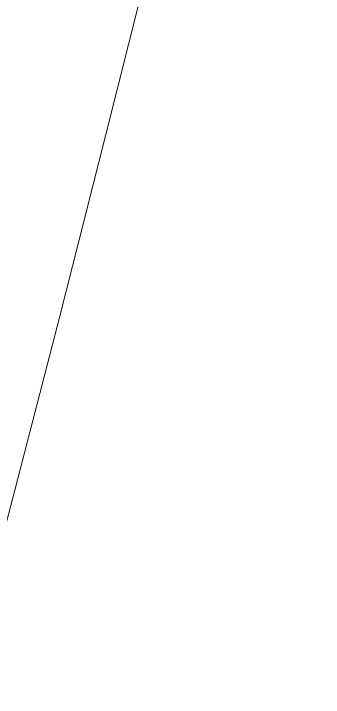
# Model space of a CAD drawing. Header units: millimetres. Extents: x -23600 to 58751, y -29611 to 36794.
# Drawn here: x 23648.822 to 23650.843, y -15077.541 to -15073.082 of the extents above; entities that cross this region are included whole.
import ezdxf

# ---------------------------------------------------------------- set-up
doc = ezdxf.new("R2010")
doc.units = ezdxf.units.MM
doc.layers.add('A-DOOR-IDEN', color=31, linetype='Continuous', lineweight=9)
doc.layers.add('A-WALL-PATT', color=111, linetype='Continuous', lineweight=25)

# ---------------------------------------------------------------- blocks, each defined once
blk = doc.blocks.new('M_Door Tag - M_Door Tag-1233-01 - Entry Level')
at = {"layer": 'A-DOOR-IDEN'}
blk.add_arc((2.999999999999972, 1e-13), 3.000000000000015, 270.0000000000001, 90.0000000000004, dxfattribs=at)

msp = doc.modelspace()

# ---------------------------------------------------------------- hatches: boundary and pattern name
at = {"layer": 'A-WALL-PATT', "lineweight": 9}
h = msp.add_hatch(dxfattribs=at)
h.set_pattern_fill('FP_2', color=256, style=0, pattern_type=2)
h.set_pattern_definition([(0, (0, 0), (812.8, 203.2), [33.528, -576.072, 33.528, -576.072, -3251.2]), (0, (0, 0), (812.8, 203.2), [-1219.2, 33.528, -1185.672, 33.528, -576.072, -1422.4]), (0, (0, 0), (812.8, 203.2), [-3048, 33.528, -372.872, 33.528, -982.4719999999999]), (120, (304.8, 101.6), (-582.3763620489977, 602.3054481959917), [33.52799999999999, -576.0719999999999, 33.52799999999999, -576.0719999999999, -3251.199999999999]), (120, (304.8, 101.6), (-582.3763620489977, 602.3054481959917), [-1219.2, 33.52799999999999, -1185.672, 33.52799999999999, -576.0719999999999, -1422.4]), (120, (304.8, 101.6), (-582.3763620489977, 602.3054481959917), [-3048, 33.52799999999999, -372.8719999999999, 33.52799999999999, -982.4719999999999]), (240, (406.4, 508), (-230.4236379510019, -805.5054481959917), [33.528, -576.072, 33.528, -576.072, -3251.2]), (240, (406.4, 508), (-230.4236379510019, -805.5054481959917), [-1219.2, 33.528, -1185.672, 33.528, -576.072, -1422.4]), (240, (406.4, 508), (-230.4236379510019, -805.5054481959917), [-3048, 33.528, -372.872, 33.528, -982.4719999999999])])
h.paths.add_polyline_path([(23662.30055840463, -23206.16138151704), (23662.30055840465, -15069.66138151712), (23646.80055840463, -15069.66138151712), (23646.80055840463, -23206.16138151704)], flags=0)

# ---------------------------------------------------------------- block references
at = {"layer": 'A-DOOR-IDEN', "xscale": 99.99999999999991, "yscale": 99.99999999999991, "zscale": 99.99999999999991}
msp.add_blockref('M_Door Tag - M_Door Tag-1233-01 - Entry Level', (23058.5505584046, -15000.41138151709), dxfattribs=at)

doc.saveas('drawing.dxf')
